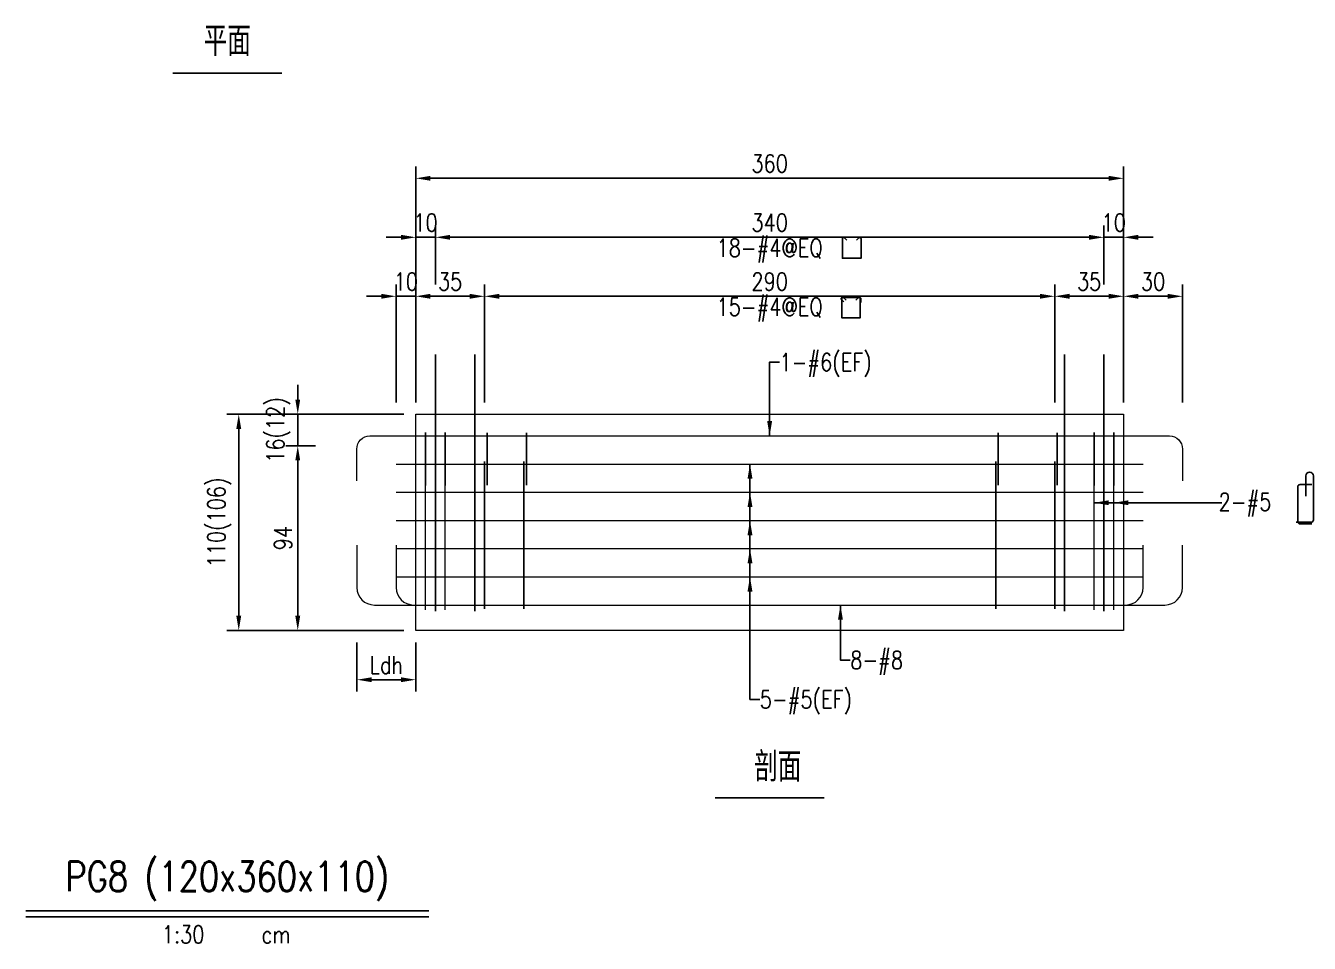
# Model space of a CAD drawing. Extents: x -4754 to 8167, y -19960 to 3942.
# Drawn here: x 482 to 1135, y 1833 to 2300 of the extents above; entities that cross this region are included whole.
import ezdxf
from ezdxf.enums import TextEntityAlignment as Align

# ---------------------------------------------------------------- set-up
doc = ezdxf.new("R2010")
doc.units = 0
doc.header["$LTSCALE"] = 3
doc.layers.get('0').update_dxf_attribs({"linetype": 'CONTINUOUS'})
doc.layers.add('HB_0', color=7, linetype='CONTINUOUS', transparency=0.5)
for name, color, linetype in [('HB_DIM', 1, 'CONTINUOUS'), ('HB_TXT_CTEXT', 2, 'CONTINUOUS'), ('鋼筋', 3, 'CONTINUOUS')]:
    doc.layers.add(name, color=color, linetype=linetype)
doc.styles.get("Standard").update_dxf_attribs({"font": 'ROMANS.shx', "width": 0.8, "bigfont": 'chineset.shx'})
doc.dimstyles.new('30', dxfattribs={"dimscale": 3, "dimtxt": 3, "dimasz": 2.5, "dimexe": 2, "dimexo": 2, "dimgap": 1, "dimtad": 1, "dimdsep": 46, "dimtxsty": 'Standard', "dimcen": 0, "dimclrd": 256, "dimclre": 256, "dimclrt": 2, "dimadec": 0, "dimazin": 0, "dimtfac": 1, "dimtix": 1, "dimtmove": 2, "dimatfit": 3, "dimfxl": 1, "dimtolj": 1, "dimtzin": 0, "dimarcsym": 0})

# ---------------------------------------------------------------- blocks, each defined once
blk = doc.blocks.new('beam_Topview')
at = {"layer": 'HB_TXT_CTEXT', "color": 4, "linetype": 'Continuous'}
blk.add_line((-27.76, 0), (27.76, 0), dxfattribs=at)
at = {"layer": 'HB_TXT_CTEXT', "color": 4, "linetype": 'Continuous', "width": 0.8}
blk.add_text('平面', height=15, rotation=360, dxfattribs=at).set_placement((0, 16.5), align=Align.MIDDLE)
blk = doc.blocks.new('beam_title')
at = {"layer": 'HB_TXT_CTEXT', "color": 3, "linetype": 'Continuous'}
blk.add_line((-102.52, 3), (102.52, 3), dxfattribs=at)
at = {"layer": 'HB_TXT_CTEXT', "color": 1, "linetype": 'Continuous'}
blk.add_line((-102.52, 0), (102.52, 0), dxfattribs=at)
at = {"color": 3, "linetype": 'Continuous', "width": 0.8}
blk.add_attdef('A', text='', height=15, dxfattribs=at).set_placement((0, 19.49), align=Align.MIDDLE)
at = {"color": 2, "linetype": 'Continuous', "width": 0.8}
for tag, p in [('1:30', (-22.44, -9)), ('CM', (24.84, -9))]:
    blk.add_attdef(tag, text='', height=9, dxfattribs=at).set_placement(p, align=Align.MIDDLE)
blk = doc.blocks.new('beam_SectionSide')
at = {"layer": 'HB_TXT_CTEXT', "color": 4, "linetype": 'Continuous'}
blk.add_line((-27.76, 0), (27.76, 0), dxfattribs=at)
at = {"layer": 'HB_TXT_CTEXT', "color": 4, "linetype": 'Continuous', "width": 0.8}
blk.add_text(' 剖面', height=15, rotation=360, dxfattribs=at).set_placement((0, 16.5), align=Align.MIDDLE)
blk = doc.blocks.new('rebar_arrowD')
at = {"color": 1, "linetype": 'Continuous'}
blk.add_solid([(-1.25, -7.5), (0, 0), (1.25, -7.5)], dxfattribs=at)
blk = doc.blocks.new('*D1192')
at = {"layer": 'HB_DIM', "linetype": 'Continuous', "lineweight": -2}
for p, q in [((650.64, 1986.51), (650.64, 1961.51)), ((680.57, 1986.51), (680.57, 1961.51)), ((658.14, 1967.51), (673.07, 1967.51))]:
    blk.add_line(p, q, dxfattribs=at)
at = {"layer": 'HB_DIM'}
for points in [[(658.14, 1968.76), (658.14, 1966.26), (650.64, 1967.51)], [(673.07, 1966.26), (673.07, 1968.76), (680.57, 1967.51)]]:
    blk.add_solid(points, dxfattribs=at)
at = {"layer": 'HB_DIM', "color": 2, "linetype": 'Continuous', "insert": (665.6, 1975.01), "char_height": 9, "attachment_point": 5, "rotation": 0}
blk.add_mtext('\\A1;Ldh', dxfattribs=at)
blk = doc.blocks.new('rebar_arrowU')
at = {"color": 1, "linetype": 'Continuous'}
blk.add_solid([(-1.25, -7.5), (0, 0), (1.25, -7.5)], dxfattribs=at)
blk = doc.blocks.new('rebar_arrowL')
at = {"color": 1, "linetype": 'Continuous', "extrusion": (0, 0, -1)}
blk.add_solid([(-7.5, 1.25), (0, 0), (-7.5, -1.25)], dxfattribs=at)
blk = doc.blocks.new('rebar_2Tie_180_90')
at = {"layer": 'HB_TXT_CTEXT', "linetype": 'Continuous'}
for points in [[(46.52, -8.69), (46.52, 13.68, 1), (42.68, 13.68), (42.68, 3.28)], [(45.67, 9.28), (39.8, 9.28, 0.414214), (38.6, 8.08), (38.6, -9.57)], [(46.52, -8.69, -0.414214), (45.32, -9.89), (37.81, -9.89)], [(38.6, -9.57, 0.414214), (39.8, -10.77), (45.67, -10.77)]]:
    blk.add_lwpolyline(points, format="xyb", dxfattribs=at)
at = {"color": 2, "linetype": 'Continuous', "width": 0.8}
for tag, p in [('(TYP)', (49.39, 0.45)), ('2-D16', (-1.67, 0.43))]:
    blk.add_attdef(tag, text='', height=9, dxfattribs=at).set_placement(p, align=Align.MIDDLE_LEFT)
blk = doc.blocks.new('*D1193')
at = {"layer": 'HB_DIM', "linetype": 'Continuous', "lineweight": -2}
for p, q in [((680.57, 2108.51), (680.57, 2228.51)), ((1040.57, 2108.51), (1040.57, 2228.51)), ((688.07, 2222.51), (1033.07, 2222.51))]:
    blk.add_line(p, q, dxfattribs=at)
at = {"layer": 'HB_DIM'}
for points in [[(688.07, 2223.76), (688.07, 2221.26), (680.57, 2222.51)], [(1033.07, 2221.26), (1033.07, 2223.76), (1040.57, 2222.51)]]:
    blk.add_solid(points, dxfattribs=at)
at = {"layer": 'HB_DIM', "color": 2, "linetype": 'Continuous', "insert": (860.57, 2230.01), "char_height": 9, "attachment_point": 5, "rotation": 0}
blk.add_mtext('\\A1;360', dxfattribs=at)
blk = doc.blocks.new('*D1194')
at = {"layer": 'HB_DIM', "linetype": 'Continuous', "lineweight": -2}
for p, q in [((680.57, 2168.51), (680.57, 2198.51)), ((690.57, 2168.51), (690.57, 2198.51)), ((673.07, 2192.51), (665.57, 2192.51)), ((680.57, 2192.51), (690.57, 2192.51)), ((698.07, 2192.51), (705.57, 2192.51))]:
    blk.add_line(p, q, dxfattribs=at)
at = {"layer": 'HB_DIM'}
for points in [[(673.07, 2191.26), (673.07, 2193.76), (680.57, 2192.51)], [(698.07, 2193.76), (698.07, 2191.26), (690.57, 2192.51)]]:
    blk.add_solid(points, dxfattribs=at)
at = {"layer": 'HB_DIM', "color": 2, "linetype": 'Continuous', "insert": (685.57, 2200.01), "char_height": 9, "attachment_point": 5, "rotation": 0}
blk.add_mtext('\\A1;10', dxfattribs=at)
blk = doc.blocks.new('*D1195')
at = {"layer": 'HB_DIM', "linetype": 'Continuous', "lineweight": -2}
for p, q in [((690.57, 2168.51), (690.57, 2198.51)), ((1030.57, 2168.51), (1030.57, 2198.51)), ((698.07, 2192.51), (1023.07, 2192.51))]:
    blk.add_line(p, q, dxfattribs=at)
at = {"layer": 'HB_DIM'}
for points in [[(698.07, 2193.76), (698.07, 2191.26), (690.57, 2192.51)], [(1023.07, 2191.26), (1023.07, 2193.76), (1030.57, 2192.51)]]:
    blk.add_solid(points, dxfattribs=at)
at = {"layer": 'HB_DIM', "color": 2, "linetype": 'Continuous', "insert": (860.57, 2200.01), "char_height": 9, "attachment_point": 5, "rotation": 0}
blk.add_mtext('\\A1;340', dxfattribs=at)
blk = doc.blocks.new('*D1196')
at = {"layer": 'HB_DIM', "linetype": 'Continuous', "lineweight": -2}
for p, q in [((1030.57, 2168.51), (1030.57, 2198.51)), ((1040.57, 2168.51), (1040.57, 2198.51)), ((1023.07, 2192.51), (1015.57, 2192.51)), ((1030.57, 2192.51), (1040.57, 2192.51)), ((1048.07, 2192.51), (1055.57, 2192.51))]:
    blk.add_line(p, q, dxfattribs=at)
at = {"layer": 'HB_DIM'}
for points in [[(1023.07, 2191.26), (1023.07, 2193.76), (1030.57, 2192.51)], [(1048.07, 2193.76), (1048.07, 2191.26), (1040.57, 2192.51)]]:
    blk.add_solid(points, dxfattribs=at)
at = {"layer": 'HB_DIM', "color": 2, "linetype": 'Continuous', "insert": (1035.57, 2200.01), "char_height": 9, "attachment_point": 5, "rotation": 0}
blk.add_mtext('\\A1;10', dxfattribs=at)
blk = doc.blocks.new('*D1197')
at = {"layer": 'HB_DIM', "linetype": 'Continuous', "lineweight": -2}
for p, q in [((670.57, 2108.51), (670.57, 2168.51)), ((680.57, 2108.51), (680.57, 2168.51)), ((663.07, 2162.51), (655.57, 2162.51)), ((670.57, 2162.51), (680.57, 2162.51)), ((688.07, 2162.51), (695.57, 2162.51))]:
    blk.add_line(p, q, dxfattribs=at)
at = {"layer": 'HB_DIM'}
for points in [[(663.07, 2161.26), (663.07, 2163.76), (670.57, 2162.51)], [(688.07, 2163.76), (688.07, 2161.26), (680.57, 2162.51)]]:
    blk.add_solid(points, dxfattribs=at)
at = {"layer": 'HB_DIM', "color": 2, "linetype": 'Continuous', "insert": (675.57, 2170.01), "char_height": 9, "attachment_point": 5, "rotation": 0}
blk.add_mtext('\\A1;10', dxfattribs=at)
blk = doc.blocks.new('*D1198')
at = {"layer": 'HB_DIM', "linetype": 'Continuous', "lineweight": -2}
for p, q in [((680.57, 2108.51), (680.57, 2168.51)), ((715.57, 2108.51), (715.57, 2168.51)), ((688.07, 2162.51), (708.07, 2162.51))]:
    blk.add_line(p, q, dxfattribs=at)
at = {"layer": 'HB_DIM'}
for points in [[(688.07, 2163.76), (688.07, 2161.26), (680.57, 2162.51)], [(708.07, 2161.26), (708.07, 2163.76), (715.57, 2162.51)]]:
    blk.add_solid(points, dxfattribs=at)
at = {"layer": 'HB_DIM', "color": 2, "linetype": 'Continuous', "insert": (698.07, 2170.01), "char_height": 9, "attachment_point": 5, "rotation": 0}
blk.add_mtext('\\A1;35', dxfattribs=at)
blk = doc.blocks.new('*D1199')
at = {"layer": 'HB_DIM', "linetype": 'Continuous', "lineweight": -2}
for p, q in [((715.57, 2108.51), (715.57, 2168.51)), ((1005.57, 2108.51), (1005.57, 2168.51)), ((723.07, 2162.51), (998.07, 2162.51))]:
    blk.add_line(p, q, dxfattribs=at)
at = {"layer": 'HB_DIM'}
for points in [[(723.07, 2163.76), (723.07, 2161.26), (715.57, 2162.51)], [(998.07, 2161.26), (998.07, 2163.76), (1005.57, 2162.51)]]:
    blk.add_solid(points, dxfattribs=at)
at = {"layer": 'HB_DIM', "color": 2, "linetype": 'Continuous', "insert": (860.57, 2170.01), "char_height": 9, "attachment_point": 5, "rotation": 0}
blk.add_mtext('\\A1;290', dxfattribs=at)
blk = doc.blocks.new('*D1200')
at = {"layer": 'HB_DIM', "linetype": 'Continuous', "lineweight": -2}
for p, q in [((1005.57, 2108.51), (1005.57, 2168.51)), ((1040.57, 2108.51), (1040.57, 2168.51)), ((1013.07, 2162.51), (1033.07, 2162.51))]:
    blk.add_line(p, q, dxfattribs=at)
at = {"layer": 'HB_DIM'}
for points in [[(1013.07, 2163.76), (1013.07, 2161.26), (1005.57, 2162.51)], [(1033.07, 2161.26), (1033.07, 2163.76), (1040.57, 2162.51)]]:
    blk.add_solid(points, dxfattribs=at)
at = {"layer": 'HB_DIM', "color": 2, "linetype": 'Continuous', "insert": (1023.07, 2170.01), "char_height": 9, "attachment_point": 5, "rotation": 0}
blk.add_mtext('\\A1;35', dxfattribs=at)
blk = doc.blocks.new('*D1201')
at = {"layer": 'HB_DIM', "linetype": 'Continuous', "lineweight": -2}
for p, q in [((1040.57, 2108.51), (1040.57, 2168.51)), ((1070.57, 2108.51), (1070.57, 2168.51)), ((1048.07, 2162.51), (1063.07, 2162.51))]:
    blk.add_line(p, q, dxfattribs=at)
at = {"layer": 'HB_DIM'}
for points in [[(1048.07, 2163.76), (1048.07, 2161.26), (1040.57, 2162.51)], [(1063.07, 2161.26), (1063.07, 2163.76), (1070.57, 2162.51)]]:
    blk.add_solid(points, dxfattribs=at)
at = {"layer": 'HB_DIM', "color": 2, "linetype": 'Continuous', "insert": (1055.57, 2170.01), "char_height": 9, "attachment_point": 5, "rotation": 0}
blk.add_mtext('\\A1;30', dxfattribs=at)
blk = doc.blocks.new('*D1202')
at = {"layer": 'HB_DIM', "linetype": 'Continuous', "lineweight": -2}
for p, q in [((674.57, 2102.51), (584.57, 2102.51)), ((590.57, 2095.01), (590.57, 2000.01)), ((674.57, 1992.51), (584.57, 1992.51))]:
    blk.add_line(p, q, dxfattribs=at)
at = {"layer": 'HB_DIM'}
for points in [[(591.82, 2095.01), (589.32, 2095.01), (590.57, 2102.51)], [(589.32, 2000.01), (591.82, 2000.01), (590.57, 1992.51)]]:
    blk.add_solid(points, dxfattribs=at)
at = {"layer": 'HB_DIM', "color": 2, "linetype": 'Continuous', "insert": (580.72, 2047.51), "char_height": 9, "attachment_point": 5, "rotation": 90}
blk.add_mtext('\\A1;110(106)', dxfattribs=at)
blk = doc.blocks.new('*D1203')
at = {"layer": 'HB_DIM', "linetype": 'Continuous', "lineweight": -2}
for p, q in [((620.57, 2110.01), (620.57, 2117.51)), ((674.57, 2102.51), (614.57, 2102.51)), ((620.57, 2102.51), (620.57, 2086.51)), ((629.57, 2086.51), (614.57, 2086.51)), ((620.57, 2079.01), (620.57, 2071.51))]:
    blk.add_line(p, q, dxfattribs=at)
at = {"layer": 'HB_DIM'}
for points in [[(619.32, 2110.01), (621.82, 2110.01), (620.57, 2102.51)], [(621.82, 2079.01), (619.32, 2079.01), (620.57, 2086.51)]]:
    blk.add_solid(points, dxfattribs=at)
at = {"layer": 'HB_DIM', "color": 2, "linetype": 'Continuous', "insert": (610.72, 2094.51), "char_height": 9, "attachment_point": 5, "rotation": 90}
blk.add_mtext('\\A1;16(12)', dxfattribs=at)
blk = doc.blocks.new('*D1204')
at = {"layer": 'HB_DIM', "linetype": 'Continuous', "lineweight": -2}
for p, q in [((629.57, 2086.51), (614.57, 2086.51)), ((620.57, 2079.01), (620.57, 2000.01)), ((674.57, 1992.51), (614.57, 1992.51))]:
    blk.add_line(p, q, dxfattribs=at)
at = {"layer": 'HB_DIM'}
for points in [[(621.82, 2079.01), (619.32, 2079.01), (620.57, 2086.51)], [(619.32, 2000.01), (621.82, 2000.01), (620.57, 1992.51)]]:
    blk.add_solid(points, dxfattribs=at)
at = {"layer": 'HB_DIM', "color": 2, "linetype": 'Continuous', "insert": (613.07, 2039.51), "char_height": 9, "attachment_point": 5, "rotation": 90}
blk.add_mtext('\\A1;94', dxfattribs=at)
blk = doc.blocks.new('dim_rebar_HoopU')
at = {"linetype": 'Continuous'}
blk.add_lwpolyline([(44.17, 4.47), (45.41, 5.71, -0.668179), (46.47, 5.27), (46.47, -4.68), (37.02, -4.68), (37.02, 5.27, -0.668179), (38.09, 5.71), (39.33, 4.47)], format="xyb", dxfattribs=at)
at = {"linetype": 'Continuous', "width": 0.8}
blk.add_attdef('25-D13@EQ', text='', height=9, dxfattribs=at).set_placement((0, 0), align=Align.MIDDLE)
blk = doc.blocks.new('dim_rebar_HoopUwithTie')
at = {"linetype": 'Continuous'}
for points in [[(37.71, 3.13), (36.52, 4.32, -0.668179), (36.95, 5.34), (45.82, 5.34, -0.414214), (46.42, 4.74), (46.42, 2.79)], [(43.88, 4.04), (45.07, 5.23, -0.668179), (46.09, 4.81), (46.09, -4.89), (36.68, -4.89), (36.68, 4.81, -0.668179), (37.71, 5.23), (38.89, 4.04)]]:
    blk.add_lwpolyline(points, format="xyb", dxfattribs=at)
at = {"linetype": 'Continuous', "width": 0.8}
blk.add_attdef('22-D13@EQ', text='', height=9, dxfattribs=at).set_placement((0, 0), align=Align.MIDDLE)

msp = doc.modelspace()

# ---------------------------------------------------------------- linework, layer by layer
at = {"layer": 'HB_0', "lineweight": 5}
for p, q in [((680.573, 2102.507), (700.573, 2102.507)), ((680.573, 2086.507, -8), (680.573, 2102.507)), ((700.573, 2102.507), (1020.573, 2102.507)), ((1020.573, 2102.507), (1040.573, 2102.507)), ((1040.573, 2102.507), (1040.573, 2086.507, -8)), ((680.573, 1992.507, -108), (680.573, 2098.507, -108)), ((1040.573, 2098.507, -108), (1040.573, 1992.507, -108)), ((680.573, 1992.507, -13), (680.573, 2086.507, -13)), ((1040.573, 2086.507, -13), (1040.573, 1992.507, -13)), ((700.573, 1992.507, -108), (680.573, 1992.507, -108)), ((700.573, 1992.507, -18), (680.573, 1992.507, -13)), ((1020.573, 1992.507, -108), (700.573, 1992.507, -108)), ((1040.573, 1992.507, -108), (1020.573, 1992.507, -108)), ((1040.573, 1992.507, -13), (1020.573, 1992.507, -18))]:
    msp.add_line(p, q, dxfattribs=at)
at = {"layer": 'HB_TXT_CTEXT', "color": 1, "linetype": 'Continuous'}
for points in [[(860.573, 2091.507), (860.573, 2099.007), (860.573, 2129.007), (865.573, 2129.007)], [(850.573, 2077.174), (850.573, 2019.841), (850.573, 1957.507), (855.573, 1957.507)], [(1025.573, 2057.507), (1035.573, 2057.507), (1090.573, 2057.507)], [(896.573, 2005.507), (896.573, 1992.507), (896.573, 1977.507), (901.573, 1977.507)]]:
    msp.add_lwpolyline(points, dxfattribs=at)
at = {"layer": '鋼筋', "lineweight": 5}
for p, q in [((690.573, 2126.654, -76.597), (690.573, 2132.042, -81.985)), ((690.573, 2132.042, -14.015), (690.573, 2126.654, -19.403)), ((690.573, 2129.797, -87.405), (690.573, 2005.507, -87.405)), ((690.573, 2005.507, -8.595), (690.573, 2129.797, -8.595)), ((710.573, 2126.654, -76.597), (710.573, 2132.042, -81.985)), ((710.573, 2132.042, -14.015), (710.573, 2126.654, -19.403)), ((710.573, 2129.797, -87.405), (710.573, 2005.507, -87.405)), ((710.573, 2005.507, -8.595), (710.573, 2129.797, -8.595)), ((1010.573, 2126.654, -76.597), (1010.573, 2132.042, -81.985)), ((1010.573, 2132.042, -14.015), (1010.573, 2126.654, -19.403)), ((1010.573, 2129.797, -87.405), (1010.573, 2005.507, -87.405)), ((1010.573, 2005.507, -8.595), (1010.573, 2129.797, -8.595)), ((1030.573, 2126.654, -76.597), (1030.573, 2132.042, -81.985)), ((1030.573, 2132.042, -14.015), (1030.573, 2126.654, -19.403)), ((1030.573, 2129.797, -87.405), (1030.573, 2005.507, -87.405)), ((1030.573, 2005.507, -8.595), (1030.573, 2129.797, -8.595)), ((657.258, 2091.507, -98), (1063.888, 2091.507, -98)), ((685.573, 2007.02, -102.13), (685.573, 2089.282, -102.13)), ((685.573, 2089.282, -94.18), (685.573, 2066.27, -94.18)), ((695.573, 2007.02, -102.13), (695.573, 2089.282, -102.13)), ((695.573, 2089.282, -94.18), (695.573, 2066.27, -94.18)), ((716.843, 2066.51, -94.83), (716.843, 2089.922, -94.83)), ((716.843, 2089.922, -101.18), (716.843, 2066.51, -101.18)), ((736.843, 2066.51, -94.83), (736.843, 2089.922, -94.83)), ((736.843, 2089.922, -101.18), (736.843, 2066.51, -101.18)), ((976.843, 2066.51, -94.83), (976.843, 2089.922, -94.83)), ((976.843, 2089.922, -101.18), (976.843, 2066.51, -101.18)), ((1006.843, 2066.51, -94.83), (1006.843, 2089.922, -94.83)), ((1006.843, 2089.922, -101.18), (1006.843, 2066.51, -101.18)), ((1025.573, 2007.02, -102.13), (1025.573, 2089.282, -102.13)), ((1025.573, 2089.282, -94.18), (1025.573, 2066.27, -94.18)), ((1035.573, 2007.02, -102.13), (1035.573, 2089.282, -102.13)), ((1035.573, 2089.282, -94.18), (1035.573, 2066.27, -94.18)), ((650.573, 2068.587, -98), (650.573, 2084.822, -98)), ((1070.573, 2084.822, -98), (1070.573, 2068.587, -98)), ((670.573, 2077.174, -98), (1050.573, 2077.174, -98)), ((715.573, 2072.286, -89.097), (715.573, 2077.674, -94.485)), ((715.573, 2077.674, -1.515), (715.573, 2072.286, -6.903)), ((735.573, 2072.286, -89.097), (735.573, 2077.674, -94.485)), ((735.573, 2077.674, -1.515), (735.573, 2072.286, -6.903)), ((975.573, 2072.286, -89.097), (975.573, 2077.674, -94.485)), ((975.573, 2077.674, -1.515), (975.573, 2072.286, -6.903)), ((1005.573, 2072.286, -89.097), (1005.573, 2077.674, -94.485)), ((1005.573, 2077.674, -1.515), (1005.573, 2072.286, -6.903)), ((715.573, 2075.429, -99.905), (715.573, 2006.777, -99.905)), ((715.573, 2006.777, 3.905), (715.573, 2075.429, 3.905)), ((735.573, 2075.429, -99.905), (735.573, 2006.777, -99.905)), ((735.573, 2006.777, 3.905), (735.573, 2075.429, 3.905)), ((975.573, 2075.429, -99.905), (975.573, 2006.777, -99.905)), ((975.573, 2006.777, 3.905), (975.573, 2075.429, 3.905)), ((1005.573, 2075.429, -99.905), (1005.573, 2006.777, -99.905)), ((1005.573, 2006.777, 3.905), (1005.573, 2075.429, 3.905)), ((670.573, 2062.841, -98), (1050.573, 2062.841, -98)), ((670.573, 2048.507, -98), (1050.573, 2048.507, -98)), ((650.636, 2035.987, -98), (650.636, 2014.397, -98)), ((650.636, 2035.987, -85.5), (650.636, 2014.397, -85.5)), ((670.573, 2034.174, -98), (1050.573, 2034.174, -98)), ((670.636, 2035.987, -70.5), (670.636, 2014.397, -70.5)), ((670.636, 2035.987, -55.5), (670.636, 2014.397, -55.5)), ((1050.51, 2014.397, -70.5), (1050.51, 2035.987, -70.5)), ((1050.51, 2014.397, -55.5), (1050.51, 2035.987, -55.5)), ((1070.51, 2014.397, -98), (1070.51, 2035.987, -98)), ((1070.51, 2014.397, -85.5), (1070.51, 2035.987, -85.5)), ((670.573, 2019.841, -98), (1050.573, 2019.841, -98)), ((659.526, 2005.507, -98), (1061.62, 2005.507, -98)), ((659.526, 2005.507, -85.5), (1061.62, 2005.507, -85.5)), ((679.526, 2005.507, -70.5), (1041.62, 2005.507, -70.5)), ((679.526, 2005.507, -55.5), (1041.62, 2005.507, -55.5)), ((685.573, 2003.045, -88.615), (685.573, 2003.045, -98.155)), ((690.573, 2002.332, -84.23), (690.573, 2002.332, -11.77)), ((695.573, 2003.045, -88.615), (695.573, 2003.045, -98.155)), ((710.573, 2002.332, -84.23), (710.573, 2002.332, -11.77)), ((715.573, 2003.602, -96.73), (715.573, 2003.602, 0.73)), ((735.573, 2003.602, -96.73), (735.573, 2003.602, 0.73)), ((975.573, 2003.602, -96.73), (975.573, 2003.602, 0.73)), ((1005.573, 2003.602, -96.73), (1005.573, 2003.602, 0.73)), ((1010.573, 2002.332, -84.23), (1010.573, 2002.332, -11.77)), ((1025.573, 2003.045, -88.615), (1025.573, 2003.045, -98.155)), ((1030.573, 2002.332, -84.23), (1030.573, 2002.332, -11.77)), ((1035.573, 2003.045, -88.615), (1035.573, 2003.045, -98.155))]:
    msp.add_line(p, q, dxfattribs=at)
at = {"layer": '鋼筋', "lineweight": 5, "extrusion": (-1, 2.44929e-16, 0)}
for centre, start, end in [((-2129.797, -84.23, -690.573), 135, 270), ((-2129.797, -11.77, -690.573), 90, 225), ((-2129.797, -84.23, -710.573), 135, 270), ((-2129.797, -11.77, -710.573), 90, 225), ((-2129.797, -84.23, -1010.573), 135, 270), ((-2129.797, -11.77, -1010.573), 90, 225), ((-2129.797, -84.23, -1030.573), 135, 270), ((-2129.797, -11.77, -1030.573), 90, 225), ((-2089.922, -98.005, -716.843), 90, 270), ((-2089.922, -98.005, -736.843), 90, 270), ((-2089.922, -98.005, -976.843), 90, 270), ((-2089.922, -98.005, -1006.843), 90, 270), ((-2075.429, -96.73, -715.573), 135, 270), ((-2075.429, 0.73, -715.573), 90, 225), ((-2075.429, -96.73, -735.573), 135, 270), ((-2075.429, 0.73, -735.573), 90, 225), ((-2075.429, -96.73, -975.573), 135, 270), ((-2075.429, 0.73, -975.573), 90, 225), ((-2075.429, -96.73, -1005.573), 135, 270), ((-2075.429, 0.73, -1005.573), 90, 225), ((-2005.507, -84.23, -690.573), 270, 0), ((-2005.507, -11.77, -690.573), 0, 90), ((-2005.507, -84.23, -710.573), 270, 0), ((-2005.507, -11.77, -710.573), 0, 90), ((-2006.777, -96.73, -715.573), 270, 0), ((-2006.777, 0.73, -715.573), 0, 90), ((-2006.777, -96.73, -735.573), 270, 0), ((-2006.777, 0.73, -735.573), 0, 90), ((-2006.777, -96.73, -975.573), 270, 0), ((-2006.777, 0.73, -975.573), 0, 90), ((-2006.777, -96.73, -1005.573), 270, 0), ((-2006.777, 0.73, -1005.573), 0, 90), ((-2005.507, -84.23, -1010.573), 270, 0), ((-2005.507, -11.77, -1010.573), 0, 90), ((-2005.507, -84.23, -1030.573), 270, 0), ((-2005.507, -11.77, -1030.573), 0, 90)]:
    msp.add_arc(centre, 3.175, start, end, dxfattribs=at)
at = {"layer": '鋼筋', "lineweight": 5, "extrusion": (0, 0, -1)}
for centre, start, end in [((-657.258, 2084.822, 98), 0, 90), ((-1063.888, 2084.822, 98), 90, 180)]:
    msp.add_arc(centre, 6.685, start, end, dxfattribs=at)
at = {"layer": '鋼筋', "lineweight": 5, "extrusion": (1, -2.44929e-16, 1.22465e-16)}
for centre, start, end in [((2089.282, -98.155, 685.573), 270, 90), ((2089.282, -98.155, 695.573), 270, 90), ((2089.282, -98.155, 1025.573), 270, 90), ((2089.282, -98.155, 1035.573), 270, 90), ((2007.02, -98.155, 685.573), 180, 270), ((2007.02, -98.155, 695.573), 180, 270), ((2007.02, -98.155, 1025.573), 180, 270), ((2007.02, -98.155, 1035.573), 180, 270)]:
    msp.add_arc(centre, 3.975, start, end, dxfattribs=at)
at = {"layer": '鋼筋', "lineweight": 5}
for centre, start, end in [((659.526, 2014.397, -98), 180, 270), ((659.526, 2014.397, -85.5), 180, 270), ((679.526, 2014.397, -70.5), 180, 270), ((679.526, 2014.397, -55.5), 180, 270), ((1041.62, 2014.397, -70.5), 270, 0), ((1041.62, 2014.397, -55.5), 270, 0), ((1061.62, 2014.397, -98), 270, 0), ((1061.62, 2014.397, -85.5), 270, 0)]:
    msp.add_arc(centre, 8.89, start, end, dxfattribs=at)

# ---------------------------------------------------------------- block references
at = {"layer": 'HB_TXT_CTEXT', "color": 0, "linetype": 'Continuous', "rotation": 360}
for name, p in [('beam_Topview', (584.723, 2275.95)), ('beam_SectionSide', (860.573, 1907.507))]:
    msp.add_blockref(name, p, dxfattribs=at)
at = {"layer": 'HB_TXT_CTEXT', "linetype": 'Continuous'}
for name, p, values in [('dim_rebar_HoopU', (860.573, 2186.507, -108), {'25-D13@EQ': '18-#4@EQ'}), ('dim_rebar_HoopUwithTie', (860.573, 2156.507, -108), {'22-D13@EQ': '15-#4@EQ'}), ('rebar_2Tie_180_90', (1090.573, 2057.507, -88.615), {'2-D16': '2-#5', '(TYP)': '(TYP)'})]:
    msp.add_blockref(name, p, dxfattribs=at).add_auto_attribs(values)
at = {"layer": 'HB_TXT_CTEXT', "linetype": 'Continuous', "rotation": 180}
msp.add_blockref('rebar_arrowD', (860.573, 2091.507, -98), dxfattribs=at)
at = {"layer": 'HB_TXT_CTEXT', "linetype": 'Continuous'}
for name, p in [('rebar_arrowU', (850.573, 2077.174, -98)), ('rebar_arrowU', (850.573, 2062.841, -98)), ('rebar_arrowL', (1025.573, 2057.507, -88.615)), ('rebar_arrowL', (1035.573, 2057.507, -88.615)), ('rebar_arrowU', (850.573, 2048.507, -98)), ('rebar_arrowU', (850.573, 2034.174, -98)), ('rebar_arrowU', (850.573, 2019.841, -98)), ('rebar_arrowU', (896.573, 2005.507))]:
    msp.add_blockref(name, p, dxfattribs=at)
at = {"layer": 'HB_TXT_CTEXT', "color": 0, "linetype": 'Continuous', "rotation": 360}
msp.add_blockref('beam_title', (584.723, 1846.95), dxfattribs=at).add_auto_attribs({'A': 'PG8 (120x360x110)', '1:30': '1:30', 'CM': 'cm'})

# ---------------------------------------------------------------- texts
at = {"layer": 'HB_TXT_CTEXT', "linetype": 'Continuous', "width": 0.8}
for s, p in [('1-#6(EF)', (865.573, 2129.007, -98)), ('8-#8', (901.573, 1977.507)), ('5-#5(EF)', (855.573, 1957.507, -98))]:
    msp.add_text(s, height=9, dxfattribs=at).set_placement(p, align=Align.MIDDLE_LEFT)

# ---------------------------------------------------------------- dimensions: what is measured, and where the dimension line sits
at = {"layer": 'HB_DIM', "linetype": 'Continuous'}
for base, p1, p2, angle, override, picture, middle in [((1040.573, 2222.507), (680.573, 2102.507, -108), (1040.573, 2102.507, -108), 0, {"dimpost": '<>'}, '*D1193', (860.573, 2230.007)), ((690.573, 2192.507), (680.573, 2162.507, -108), (690.573, 2162.507, -108), 0, {"dimpost": '<>'}, '*D1194', (685.573, 2200.007)), ((1030.573, 2192.507), (690.573, 2162.507, -108), (1030.573, 2162.507, -108), 0, {"dimpost": '<>'}, '*D1195', (860.573, 2200.007)), ((1040.573, 2192.507), (1030.573, 2162.507, -108), (1040.573, 2162.507, -108), 0, {"dimpost": '<>'}, '*D1196', (1035.573, 2200.007)), ((680.573, 2162.507), (670.573, 2102.507, -108), (680.573, 2102.507, -108), 0, {"dimpost": '<>'}, '*D1197', (675.573, 2170.007)), ((715.573, 2162.507), (680.573, 2102.507, -108), (715.573, 2102.507, -108), 0, {"dimpost": '<>'}, '*D1198', (698.073, 2170.007)), ((1005.573, 2162.507), (715.573, 2102.507, -108), (1005.573, 2102.507, -108), 0, {"dimpost": '<>'}, '*D1199', (860.573, 2170.007)), ((1040.573, 2162.507), (1005.573, 2102.507, -108), (1040.573, 2102.507, -108), 0, {"dimpost": '<>'}, '*D1200', (1023.073, 2170.007)), ((1070.573, 2162.507), (1040.573, 2102.507, -108), (1070.573, 2102.507, -108), 0, {"dimpost": '<>'}, '*D1201', (1055.573, 2170.007)), ((620.573, 1992.507), (635.573, 2086.507, -108), (680.573, 1992.507, -108), 90, {"dimtad": 4, "dimpost": '<>'}, '*D1204', (613.073, 2039.507))]:
    dim = msp.add_linear_dim(base=base, p1=p1, p2=p2, angle=angle, dimstyle='30', override=override, dxfattribs=at)
    dim.commit()
    dim.dimension.update_dxf_attribs({"geometry": picture, "text_midpoint": middle})
for base, p1, p2, angle, text, override, picture, middle in [((620.573, 2086.507), (680.573, 2102.507, -108), (635.573, 2086.507, -108), 90, '<>(12)', {"dimtad": 4, "dimpost": '<>'}, '*D1203', (610.716, 2094.507)), ((590.573, 1992.507), (680.573, 2102.507, -108), (680.573, 1992.507, -108), 90, '<>(106)', {"dimtad": 4, "dimpost": '<>'}, '*D1202', (580.716, 2047.507)), ((680.573, 1967.507), (650.636, 1992.507, -98), (680.573, 1992.507, -108), 0, 'Ldh', {"dimpost": '<>'}, '*D1192', (665.605, 1975.007))]:
    dim = msp.add_linear_dim(base=base, p1=p1, p2=p2, angle=angle, text=text, dimstyle='30', override=override, dxfattribs=at)
    dim.commit()
    dim.dimension.update_dxf_attribs({"geometry": picture, "text_midpoint": middle})

doc.saveas('drawing.dxf')
